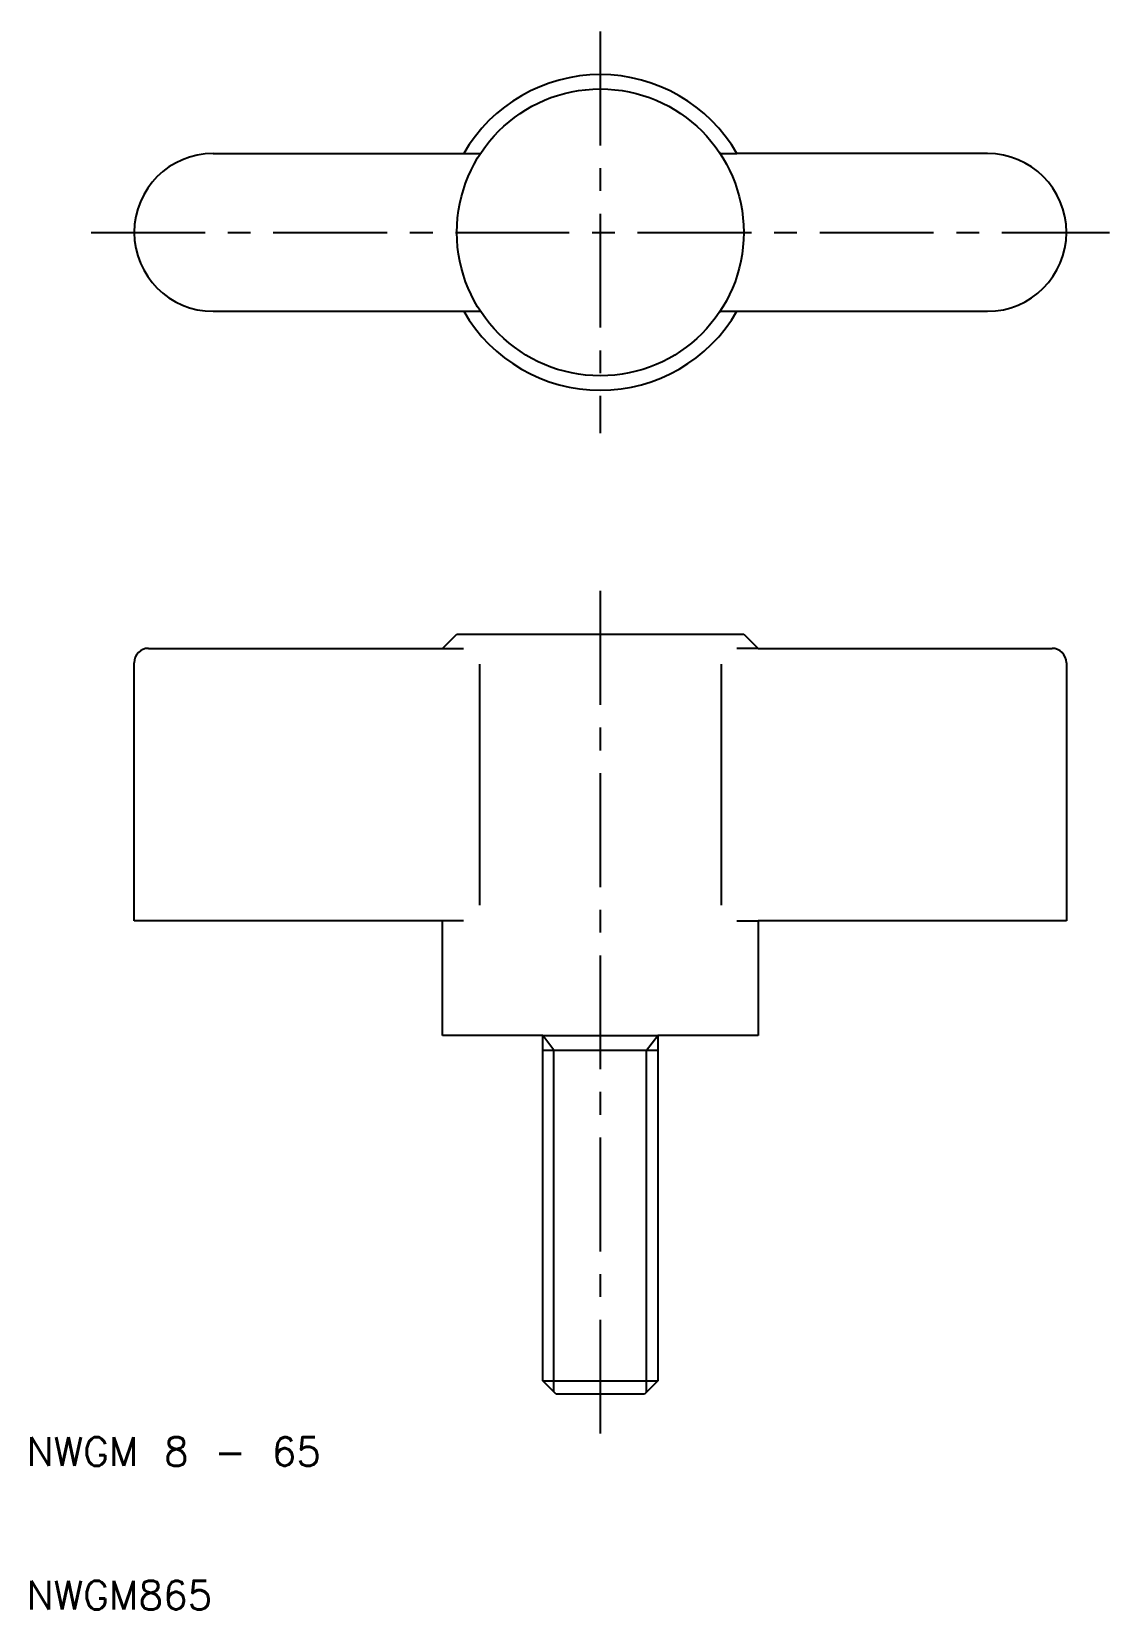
# Model space of a CAD drawing. Extents: x 10 to 86, y 10 to 120.
import ezdxf

# ---------------------------------------------------------------- set-up
doc = ezdxf.new("R2010")
doc.units = 0
doc.header["$LTSCALE"] = 0.25
doc.linetypes.add('CENTER', pattern=[50.8, 31.75, -6.35, 6.35, -6.35])
doc.layers.get('0').update_dxf_attribs({"linetype": 'CONTINUOUS'})
doc.layers.add('CENTER', color=1, linetype='CENTER')
doc.styles.get("Standard").update_dxf_attribs({"font": 'txt.shx', "bigfont": 'extfont.shx'})

msp = doc.modelspace()

# ---------------------------------------------------------------- linework, layer by layer
for p, q in [((23, 111.5), (40.47, 111.5)), ((40.47, 111.5), (41.65, 111.5)), ((58.35, 111.5), (59.53, 111.5)), ((77, 111.5), (59.53, 111.5)), ((23, 100.5), (40.47, 100.5)), ((40.47, 100.5), (41.65, 100.5)), ((58.35, 100.5), (59.53, 100.5)), ((59.53, 100.5), (77, 100.5)), ((18.5, 77), (39, 77)), ((39, 77), (40, 78)), ((39, 77), (40.47, 77)), ((40, 78), (60, 78)), ((61, 77), (59.53, 77)), ((60, 78), (61, 77)), ((61, 77), (81.5, 77)), ((17.5, 58), (17.5, 76)), ((41.57, 75.9), (41.57, 59.1)), ((58.43, 75.9), (58.43, 59.1)), ((82.5, 76), (82.5, 58)), ((39, 58), (17.5, 58)), ((39, 50), (39, 58)), ((40.47, 58), (39, 58)), ((59.53, 58), (61, 58)), ((82.5, 58), (61, 58)), ((61, 58), (61, 50)), ((46, 50), (39, 50)), ((46, 25.93), (46, 50)), ((46, 50), (54, 50)), ((54, 50), (54, 25.93)), ((61, 50), (54, 50)), ((46, 49), (54, 49)), ((46, 25.93), (54, 25.93)), ((46.93, 25), (46, 25.93)), ((54, 25.93), (53.07, 25)), ((53.07, 25), (46.93, 25))]:
    msp.add_line(p, q)
at = {"color": 3}
for p, q in [((46.77, 49), (46, 50)), ((53.23, 49), (54, 50)), ((46.77, 25.16), (46.77, 49)), ((53.23, 25.16), (53.23, 49))]:
    msp.add_line(p, q, dxfattribs=at)
msp.add_circle((50, 106), 10)
for centre, radius, start, end in [((50, 106), 11, 30, 150), ((23, 106), 5.5, 90, 270), ((77, 106), 5.5, 270, 90), ((50, 106), 11, 210, 330), ((18.5, 76), 1, 90, 180), ((81.5, 76), 1, 0, 90)]:
    msp.add_arc(centre, radius, start, end)
at = {"layer": 'CENTER', "color": 1, "linetype": 'CENTER'}
for p, q in [((50, 120), (50, 92)), ((14.5, 106), (85.5, 106)), ((50, 81), (50, 22))]:
    msp.add_line(p, q, dxfattribs=at)

# ---------------------------------------------------------------- texts
for s, p in [('NWGM 8 - 65', (10, 20)), ('NWGM865', (10, 10))]:
    msp.add_text(s, height=2).set_placement(p)

doc.saveas('drawing.dxf')
